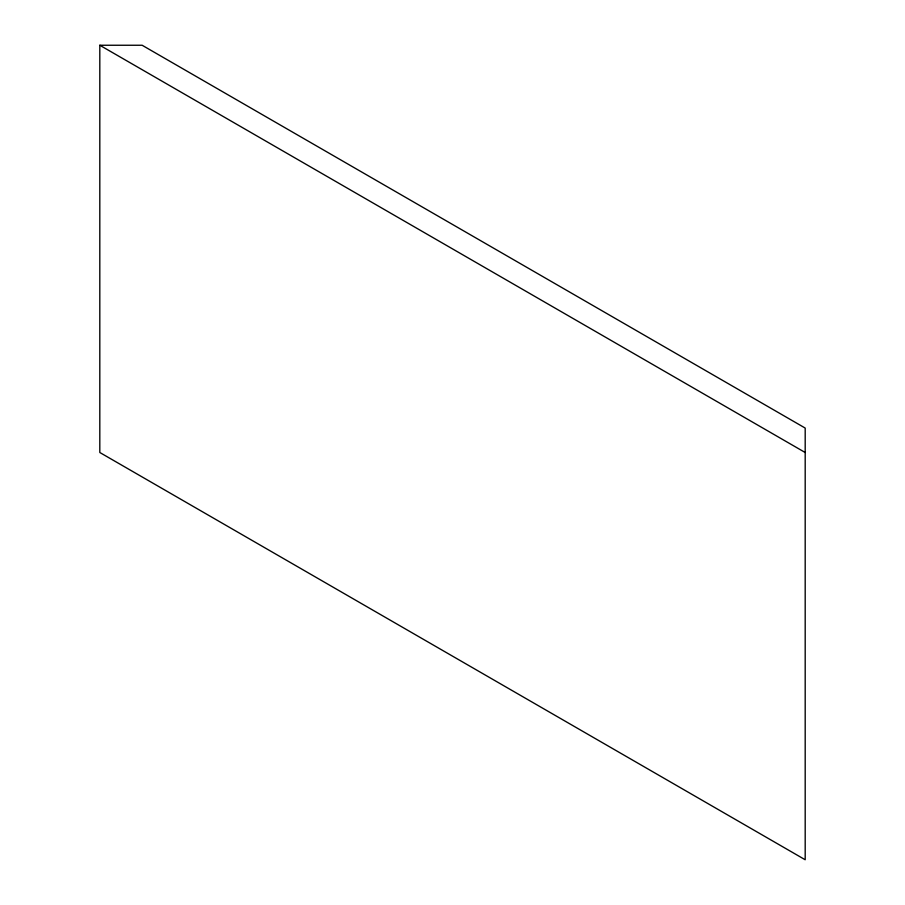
<?xml version="1.0" encoding="UTF-8"?>
<svg xmlns="http://www.w3.org/2000/svg" width="905" height="905" viewBox="0 0 905 905"><rect width="100%" height="100%" fill="white"/><g stroke="black" fill="none" stroke-linecap="round" stroke-linejoin="round"><path stroke-width="1.36" d="M99.81 45.25L142.13 45.25L805.19 428.065L805.19 859.75L99.81 452.5L99.81 45.25L805.19 452.5"/></g></svg>
